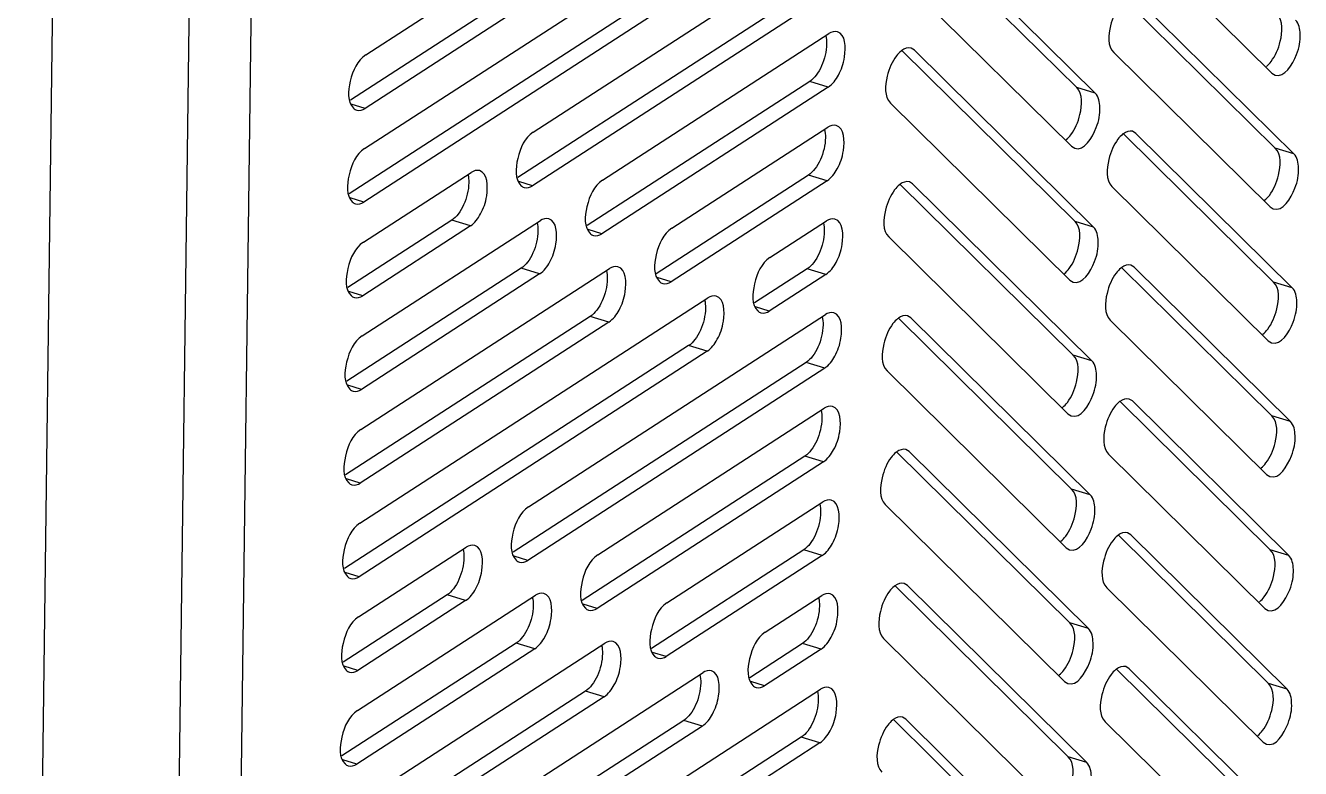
# Model space of a CAD drawing. Header units: millimetres. Extents: x -177 to 18421, y -5017 to 3255.
# Drawn here: x 4836.47 to 4857.86, y -2458.04 to -2445.58 of the extents above; entities that cross this region are included whole.
import ezdxf

# ---------------------------------------------------------------- set-up
doc = ezdxf.new("R2010")
doc.units = ezdxf.units.MM
doc.header["$LTSCALE"] = 46.255
doc.layers.get('0').update_dxf_attribs({"linetype": 'CONTINUOUS'})

msp = doc.modelspace()

# ---------------------------------------------------------------- linework, layer by layer
at = {"color": 3, "linetype": 'Continuous'}
for p, q in [((4836.47, -2480.695), (4837.048, -2435.63)), ((4838.753, -2481.616), (4839.336, -2436.103)), ((4839.793, -2481.536), (4840.376, -2436.023)), ((4842.178, -2446.071), (4846.348, -2443.371)), ((4842.157, -2447.643), (4847.995, -2443.862)), ((4851.408, -2443.747), (4854.414, -2446.716)), ((4857.372, -2446.377), (4854.751, -2443.788)), ((4846.336, -2444.268), (4842.166, -2446.969)), ((4844.987, -2447.368), (4849.967, -2444.143)), ((4854.013, -2447.605), (4851.006, -2444.636)), ((4847.984, -2444.759), (4842.146, -2448.541)), ((4849.955, -2445.041), (4844.975, -2448.266)), ((4855.123, -2445.143), (4857.745, -2447.732)), ((4846.148, -2448.174), (4849.947, -2445.714)), ((4851.379, -2445.991), (4851.323, -2445.958)), ((4851.379, -2445.991), (4854.385, -2448.96)), ((4857.344, -2448.622), (4854.722, -2446.033)), ((4857.372, -2446.377), (4857.428, -2446.411)), ((4849.935, -2446.612), (4846.137, -2449.072)), ((4853.984, -2449.85), (4850.978, -2446.881)), ((4847.31, -2448.98), (4849.927, -2447.285)), ((4855.095, -2447.388), (4855.039, -2447.354)), ((4855.095, -2447.388), (4857.716, -2449.977)), ((4854.013, -2447.605), (4854.068, -2447.639)), ((4842.137, -2449.214), (4843.944, -2448.044)), ((4849.915, -2448.183), (4847.298, -2449.878)), ((4851.35, -2448.236), (4851.295, -2448.202)), ((4851.35, -2448.236), (4854.357, -2451.205)), ((4857.315, -2450.866), (4854.693, -2448.277)), ((4857.344, -2448.622), (4857.399, -2448.655)), ((4842.117, -2450.785), (4845.106, -2448.85)), ((4843.933, -2448.941), (4842.126, -2450.112)), ((4848.957, -2449.471), (4849.907, -2448.857)), ((4853.955, -2452.095), (4850.949, -2449.125)), ((4842.097, -2452.356), (4846.267, -2449.656)), ((4855.066, -2449.633), (4855.01, -2449.599)), ((4855.066, -2449.633), (4857.687, -2452.222)), ((4845.094, -2449.747), (4842.106, -2451.683)), ((4849.895, -2449.754), (4848.946, -2450.369)), ((4853.984, -2449.85), (4854.04, -2449.883)), ((4842.077, -2453.928), (4847.915, -2450.147)), ((4844.906, -2453.653), (4849.886, -2450.428)), ((4851.321, -2450.48), (4851.266, -2450.447)), ((4851.321, -2450.48), (4854.328, -2453.45)), ((4846.256, -2450.553), (4842.086, -2453.254)), ((4857.286, -2453.111), (4854.665, -2450.522)), ((4857.315, -2450.866), (4857.37, -2450.9)), ((4847.903, -2451.044), (4842.065, -2454.826)), ((4849.875, -2451.326), (4844.895, -2454.551)), ((4853.927, -2454.339), (4850.92, -2451.37)), ((4846.068, -2454.459), (4849.866, -2451.999)), ((4855.037, -2451.877), (4854.982, -2451.844)), ((4855.037, -2451.877), (4857.659, -2454.466)), ((4853.955, -2452.095), (4854.011, -2452.128)), ((4851.293, -2452.725), (4851.237, -2452.692)), ((4851.293, -2452.725), (4854.299, -2455.694)), ((4857.257, -2455.356), (4854.636, -2452.767)), ((4849.855, -2452.897), (4846.056, -2455.357)), ((4857.286, -2453.111), (4857.342, -2453.145)), ((4847.229, -2455.265), (4849.846, -2453.57)), ((4853.898, -2456.584), (4850.891, -2453.615)), ((4855.008, -2454.122), (4854.953, -2454.088)), ((4855.008, -2454.122), (4857.63, -2456.711)), ((4842.057, -2455.499), (4843.864, -2454.329)), ((4853.927, -2454.339), (4853.982, -2454.373)), ((4849.835, -2454.468), (4847.218, -2456.163)), ((4851.264, -2454.97), (4851.208, -2454.936)), ((4851.264, -2454.97), (4854.27, -2457.939)), ((4842.037, -2457.07), (4845.025, -2455.135)), ((4848.877, -2455.756), (4849.826, -2455.142)), ((4857.229, -2457.6), (4854.607, -2455.011)), ((4843.852, -2455.226), (4842.045, -2456.397)), ((4857.257, -2455.356), (4857.313, -2455.389)), ((4853.869, -2458.828), (4850.863, -2455.859)), ((4842.016, -2458.641), (4846.187, -2455.941)), ((4845.014, -2456.032), (4842.025, -2457.968)), ((4849.815, -2456.039), (4848.865, -2456.654)), ((4841.996, -2460.213), (4847.834, -2456.432)), ((4854.98, -2456.367), (4854.924, -2456.333)), ((4854.98, -2456.367), (4857.601, -2458.955)), ((4844.826, -2459.938), (4849.806, -2456.713)), ((4853.898, -2456.584), (4853.953, -2456.617)), ((4846.175, -2456.838), (4842.005, -2459.539)), ((4847.823, -2457.329), (4841.985, -2461.11)), ((4851.235, -2457.214), (4851.179, -2457.181)), ((4851.235, -2457.214), (4854.242, -2460.184)), ((4857.2, -2459.845), (4854.578, -2457.256)), ((4849.794, -2457.611), (4844.814, -2460.836)), ((4857.229, -2457.6), (4857.284, -2457.634))]:
    msp.add_line(p, q, dxfattribs=at)
at = {"color": 7, "linetype": 'Continuous'}
for p, q in [((4851.2, -2443.755), (4854.102, -2446.621)), ((4846.024, -2444.173), (4841.919, -2446.833)), ((4847.672, -2444.664), (4841.899, -2448.404)), ((4849.644, -2444.946), (4844.728, -2448.13)), ((4854.916, -2445.151), (4857.433, -2447.637)), ((4851.171, -2445.999), (4854.074, -2448.865)), ((4849.624, -2446.517), (4845.889, -2448.936)), ((4849.935, -2446.612), (4849.624, -2446.517)), ((4854.414, -2446.716), (4854.102, -2446.621)), ((4842.166, -2446.969), (4841.935, -2446.899)), ((4854.887, -2447.396), (4857.404, -2449.882)), ((4857.745, -2447.732), (4857.433, -2447.637)), ((4849.604, -2448.088), (4847.051, -2449.742)), ((4849.915, -2448.183), (4849.604, -2448.088)), ((4844.975, -2448.266), (4844.744, -2448.196)), ((4851.143, -2448.244), (4854.045, -2451.11)), ((4842.146, -2448.541), (4841.915, -2448.47)), ((4843.621, -2448.846), (4841.879, -2449.975)), ((4843.933, -2448.941), (4843.621, -2448.846)), ((4846.137, -2449.072), (4845.905, -2449.002)), ((4854.385, -2448.96), (4854.074, -2448.865)), ((4844.783, -2449.652), (4841.858, -2451.546)), ((4845.094, -2449.747), (4844.783, -2449.652)), ((4849.583, -2449.659), (4848.699, -2450.233)), ((4849.895, -2449.754), (4849.583, -2449.659)), ((4854.859, -2449.641), (4857.376, -2452.127)), ((4847.298, -2449.878), (4847.067, -2449.808)), ((4842.126, -2450.112), (4841.895, -2450.041)), ((4857.716, -2449.977), (4857.404, -2449.882)), ((4848.946, -2450.369), (4848.715, -2450.299)), ((4845.944, -2450.458), (4841.838, -2453.118)), ((4846.256, -2450.553), (4845.944, -2450.458)), ((4851.114, -2450.488), (4854.016, -2453.355)), ((4847.592, -2450.949), (4841.818, -2454.689)), ((4847.903, -2451.044), (4847.592, -2450.949)), ((4854.357, -2451.205), (4854.045, -2451.11)), ((4849.563, -2451.231), (4844.648, -2454.415)), ((4849.875, -2451.326), (4849.563, -2451.231)), ((4842.106, -2451.683), (4841.874, -2451.613)), ((4854.83, -2451.885), (4857.347, -2454.371)), ((4857.687, -2452.222), (4857.376, -2452.127)), ((4849.543, -2452.802), (4845.809, -2455.221)), ((4849.855, -2452.897), (4849.543, -2452.802)), ((4851.085, -2452.733), (4853.987, -2455.599)), ((4842.086, -2453.254), (4841.854, -2453.184)), ((4854.328, -2453.45), (4854.016, -2453.355)), ((4854.801, -2454.13), (4857.318, -2456.616)), ((4844.895, -2454.551), (4844.664, -2454.481)), ((4849.523, -2454.373), (4846.97, -2456.027)), ((4849.835, -2454.468), (4849.523, -2454.373)), ((4857.659, -2454.466), (4857.347, -2454.371)), ((4842.065, -2454.826), (4841.834, -2454.755)), ((4851.056, -2454.978), (4853.959, -2457.844)), ((4843.541, -2455.131), (4841.798, -2456.26)), ((4843.852, -2455.226), (4843.541, -2455.131)), ((4846.056, -2455.357), (4845.825, -2455.287)), ((4854.299, -2455.694), (4853.987, -2455.599)), ((4844.702, -2455.937), (4841.778, -2457.831)), ((4845.014, -2456.032), (4844.702, -2455.937)), ((4849.503, -2455.944), (4848.618, -2456.518)), ((4849.815, -2456.039), (4849.503, -2455.944)), ((4847.218, -2456.163), (4846.986, -2456.093)), ((4842.045, -2456.397), (4841.814, -2456.326)), ((4854.772, -2456.374), (4857.289, -2458.86)), ((4848.865, -2456.654), (4848.634, -2456.584)), ((4857.63, -2456.711), (4857.318, -2456.616)), ((4845.863, -2456.743), (4841.758, -2459.403)), ((4846.175, -2456.838), (4845.863, -2456.743)), ((4847.511, -2457.234), (4841.738, -2460.974)), ((4847.823, -2457.329), (4847.511, -2457.234)), ((4851.028, -2457.222), (4853.93, -2460.089)), ((4849.483, -2457.516), (4844.567, -2460.7)), ((4849.794, -2457.611), (4849.483, -2457.516)), ((4842.025, -2457.968), (4841.794, -2457.898)), ((4854.27, -2457.939), (4853.959, -2457.844))]:
    msp.add_line(p, q, dxfattribs=at)
at = {"color": 3, "linetype": 'Continuous'}
for centre in [(4851.376, -2446.278), (4855.091, -2447.675), (4851.347, -2448.523), (4855.063, -2449.92), (4851.318, -2450.768), (4855.034, -2452.164), (4851.289, -2453.012), (4855.005, -2454.409), (4851.261, -2455.257), (4854.976, -2456.654), (4851.232, -2457.501)]:
    msp.add_arc(centre, 0.349, 126.3781, 128.9215, dxfattribs=at)
for points, knots in [([(4854.73, -2445.398), (4854.704, -2445.457), (4854.638, -2445.655), (4854.615, -2445.927), (4854.722, -2446.033)], [0, 0, 0, 0, 0.300556, 1, 1, 1, 1]), ([(4857.428, -2446.411), (4857.588, -2446.459), (4857.811, -2446.089), (4857.868, -2445.769), (4857.833, -2445.546), (4857.774, -2445.488)], [0, 0, 0, 0, 0.457686, 0.773105, 1, 1, 1, 1]), ([(4849.935, -2446.612), (4850.009, -2446.564), (4850.129, -2446.393), (4850.236, -2446.101), (4850.227, -2445.727), (4850.087, -2445.685)], [0, 0, 0, 0, 0.257826, 0.570702, 1, 1, 1, 1]), ([(4842.178, -2446.071), (4842.034, -2446.165), (4841.896, -2446.474), (4841.864, -2446.859), (4841.971, -2446.965)], [0, 0, 0, 0, 0.531434, 1, 1, 1, 1]), ([(4850.986, -2446.246), (4850.959, -2446.305), (4850.894, -2446.503), (4850.87, -2446.775), (4850.978, -2446.881)], [0, 0, 0, 0, 0.300556, 1, 1, 1, 1]), ([(4854.068, -2447.639), (4854.228, -2447.687), (4854.452, -2447.317), (4854.509, -2446.997), (4854.473, -2446.774), (4854.414, -2446.716)], [0, 0, 0, 0, 0.457686, 0.773105, 1, 1, 1, 1]), ([(4841.971, -2446.965), (4841.979, -2446.973), (4841.996, -2446.987), (4842.016, -2446.996), (4842.026, -2446.999)], [0, 0, 0, 0, 0.511486, 1, 1, 1, 1]), ([(4849.915, -2448.183), (4849.989, -2448.135), (4850.109, -2447.964), (4850.216, -2447.672), (4850.207, -2447.299), (4850.067, -2447.256)], [0, 0, 0, 0, 0.257826, 0.570702, 1, 1, 1, 1]), ([(4844.987, -2447.368), (4844.843, -2447.462), (4844.705, -2447.771), (4844.673, -2448.156), (4844.78, -2448.262)], [0, 0, 0, 0, 0.531434, 1, 1, 1, 1]), ([(4842.157, -2447.643), (4842.014, -2447.736), (4841.876, -2448.046), (4841.844, -2448.43), (4841.951, -2448.536)], [0, 0, 0, 0, 0.531434, 1, 1, 1, 1]), ([(4854.702, -2447.643), (4854.675, -2447.702), (4854.61, -2447.899), (4854.586, -2448.171), (4854.693, -2448.277)], [0, 0, 0, 0, 0.300556, 1, 1, 1, 1]), ([(4857.399, -2448.655), (4857.559, -2448.703), (4857.783, -2448.334), (4857.84, -2448.014), (4857.804, -2447.79), (4857.745, -2447.732)], [0, 0, 0, 0, 0.457686, 0.773105, 1, 1, 1, 1]), ([(4843.933, -2448.941), (4844.007, -2448.894), (4844.126, -2448.722), (4844.234, -2448.43), (4844.224, -2448.057), (4844.084, -2448.014)], [0, 0, 0, 0, 0.257826, 0.570702, 1, 1, 1, 1]), ([(4844.78, -2448.262), (4844.788, -2448.27), (4844.805, -2448.284), (4844.825, -2448.293), (4844.835, -2448.296)], [0, 0, 0, 0, 0.511486, 1, 1, 1, 1]), ([(4846.148, -2448.174), (4846.004, -2448.268), (4845.867, -2448.577), (4845.834, -2448.962), (4845.942, -2449.068)], [0, 0, 0, 0, 0.531434, 1, 1, 1, 1]), ([(4841.951, -2448.536), (4841.959, -2448.544), (4841.976, -2448.558), (4841.996, -2448.567), (4842.006, -2448.57)], [0, 0, 0, 0, 0.511486, 1, 1, 1, 1]), ([(4850.957, -2448.49), (4850.93, -2448.55), (4850.865, -2448.747), (4850.841, -2449.019), (4850.949, -2449.125)], [0, 0, 0, 0, 0.300556, 1, 1, 1, 1]), ([(4845.094, -2449.747), (4845.168, -2449.7), (4845.288, -2449.528), (4845.395, -2449.236), (4845.386, -2448.863), (4845.246, -2448.82)], [0, 0, 0, 0, 0.257826, 0.570702, 1, 1, 1, 1]), ([(4847.31, -2448.98), (4847.166, -2449.074), (4847.028, -2449.383), (4846.996, -2449.768), (4847.103, -2449.874)], [0, 0, 0, 0, 0.531434, 1, 1, 1, 1]), ([(4849.895, -2449.754), (4849.969, -2449.707), (4850.089, -2449.535), (4850.196, -2449.243), (4850.187, -2448.87), (4850.046, -2448.827)], [0, 0, 0, 0, 0.257826, 0.570702, 1, 1, 1, 1]), ([(4854.04, -2449.884), (4854.2, -2449.932), (4854.423, -2449.562), (4854.48, -2449.242), (4854.444, -2449.019), (4854.385, -2448.96)], [0, 0, 0, 0, 0.457686, 0.773105, 1, 1, 1, 1]), ([(4842.137, -2449.214), (4841.993, -2449.307), (4841.856, -2449.617), (4841.823, -2450.001), (4841.931, -2450.108)], [0, 0, 0, 0, 0.531434, 1, 1, 1, 1]), ([(4845.942, -2449.068), (4845.95, -2449.076), (4845.967, -2449.09), (4845.987, -2449.099), (4845.997, -2449.102)], [0, 0, 0, 0, 0.511486, 1, 1, 1, 1]), ([(4846.256, -2450.553), (4846.329, -2450.506), (4846.449, -2450.334), (4846.556, -2450.042), (4846.547, -2449.669), (4846.407, -2449.626)], [0, 0, 0, 0, 0.257826, 0.570702, 1, 1, 1, 1]), ([(4848.957, -2449.471), (4848.814, -2449.565), (4848.676, -2449.874), (4848.644, -2450.259), (4848.751, -2450.365)], [0, 0, 0, 0, 0.531434, 1, 1, 1, 1]), ([(4847.103, -2449.874), (4847.111, -2449.882), (4847.128, -2449.896), (4847.148, -2449.905), (4847.158, -2449.908)], [0, 0, 0, 0, 0.511486, 1, 1, 1, 1]), ([(4854.673, -2449.887), (4854.646, -2449.946), (4854.581, -2450.144), (4854.557, -2450.416), (4854.665, -2450.522)], [0, 0, 0, 0, 0.300556, 1, 1, 1, 1]), ([(4857.37, -2450.9), (4857.531, -2450.948), (4857.754, -2450.578), (4857.811, -2450.258), (4857.775, -2450.035), (4857.716, -2449.977)], [0, 0, 0, 0, 0.457686, 0.773105, 1, 1, 1, 1]), ([(4841.931, -2450.108), (4841.939, -2450.115), (4841.956, -2450.129), (4841.976, -2450.138), (4841.986, -2450.141)], [0, 0, 0, 0, 0.511486, 1, 1, 1, 1]), ([(4847.903, -2451.044), (4847.977, -2450.997), (4848.097, -2450.825), (4848.204, -2450.533), (4848.195, -2450.16), (4848.055, -2450.117)], [0, 0, 0, 0, 0.257826, 0.570702, 1, 1, 1, 1]), ([(4848.751, -2450.365), (4848.759, -2450.373), (4848.776, -2450.387), (4848.796, -2450.396), (4848.806, -2450.399)], [0, 0, 0, 0, 0.511486, 1, 1, 1, 1]), ([(4849.875, -2451.326), (4849.949, -2451.278), (4850.069, -2451.107), (4850.176, -2450.815), (4850.166, -2450.441), (4850.026, -2450.398)], [0, 0, 0, 0, 0.257826, 0.570702, 1, 1, 1, 1]), ([(4842.117, -2450.785), (4841.973, -2450.878), (4841.836, -2451.188), (4841.803, -2451.573), (4841.911, -2451.679)], [0, 0, 0, 0, 0.531434, 1, 1, 1, 1]), ([(4850.928, -2450.735), (4850.902, -2450.794), (4850.836, -2450.992), (4850.813, -2451.264), (4850.92, -2451.37)], [0, 0, 0, 0, 0.300556, 1, 1, 1, 1]), ([(4854.011, -2452.128), (4854.171, -2452.176), (4854.394, -2451.806), (4854.451, -2451.486), (4854.416, -2451.263), (4854.357, -2451.205)], [0, 0, 0, 0, 0.457686, 0.773105, 1, 1, 1, 1]), ([(4841.911, -2451.679), (4841.919, -2451.687), (4841.936, -2451.7), (4841.956, -2451.709), (4841.966, -2451.712)], [0, 0, 0, 0, 0.511486, 1, 1, 1, 1]), ([(4849.855, -2452.897), (4849.929, -2452.849), (4850.048, -2452.678), (4850.156, -2452.386), (4850.146, -2452.012), (4850.006, -2451.97)], [0, 0, 0, 0, 0.257826, 0.570702, 1, 1, 1, 1]), ([(4854.644, -2452.132), (4854.617, -2452.191), (4854.552, -2452.389), (4854.528, -2452.661), (4854.636, -2452.767)], [0, 0, 0, 0, 0.300556, 1, 1, 1, 1]), ([(4857.342, -2453.145), (4857.502, -2453.193), (4857.725, -2452.823), (4857.782, -2452.503), (4857.746, -2452.28), (4857.687, -2452.222)], [0, 0, 0, 0, 0.457686, 0.773105, 1, 1, 1, 1]), ([(4842.097, -2452.356), (4841.953, -2452.45), (4841.816, -2452.759), (4841.783, -2453.144), (4841.891, -2453.25)], [0, 0, 0, 0, 0.531434, 1, 1, 1, 1]), ([(4850.899, -2452.98), (4850.873, -2453.039), (4850.808, -2453.237), (4850.784, -2453.508), (4850.891, -2453.615)], [0, 0, 0, 0, 0.300556, 1, 1, 1, 1]), ([(4841.891, -2453.25), (4841.898, -2453.258), (4841.916, -2453.272), (4841.936, -2453.281), (4841.946, -2453.284)], [0, 0, 0, 0, 0.511486, 1, 1, 1, 1]), ([(4853.982, -2454.373), (4854.142, -2454.421), (4854.366, -2454.051), (4854.422, -2453.731), (4854.387, -2453.508), (4854.328, -2453.45)], [0, 0, 0, 0, 0.457686, 0.773105, 1, 1, 1, 1]), ([(4844.906, -2453.653), (4844.762, -2453.747), (4844.625, -2454.056), (4844.592, -2454.441), (4844.7, -2454.547)], [0, 0, 0, 0, 0.531434, 1, 1, 1, 1]), ([(4849.835, -2454.468), (4849.909, -2454.42), (4850.028, -2454.249), (4850.136, -2453.957), (4850.126, -2453.584), (4849.986, -2453.541)], [0, 0, 0, 0, 0.257826, 0.570702, 1, 1, 1, 1]), ([(4842.077, -2453.928), (4841.933, -2454.021), (4841.795, -2454.331), (4841.763, -2454.715), (4841.87, -2454.821)], [0, 0, 0, 0, 0.531434, 1, 1, 1, 1]), ([(4843.852, -2455.226), (4843.926, -2455.179), (4844.046, -2455.007), (4844.153, -2454.715), (4844.144, -2454.342), (4844.004, -2454.299)], [0, 0, 0, 0, 0.257826, 0.570702, 1, 1, 1, 1]), ([(4844.7, -2454.547), (4844.708, -2454.555), (4844.725, -2454.568), (4844.745, -2454.578), (4844.755, -2454.581)], [0, 0, 0, 0, 0.511486, 1, 1, 1, 1]), ([(4846.068, -2454.459), (4845.924, -2454.553), (4845.786, -2454.862), (4845.754, -2455.247), (4845.861, -2455.353)], [0, 0, 0, 0, 0.531434, 1, 1, 1, 1]), ([(4854.615, -2454.376), (4854.589, -2454.436), (4854.523, -2454.633), (4854.5, -2454.905), (4854.607, -2455.011)], [0, 0, 0, 0, 0.300556, 1, 1, 1, 1]), ([(4857.313, -2455.389), (4857.473, -2455.437), (4857.696, -2455.068), (4857.753, -2454.747), (4857.718, -2454.524), (4857.659, -2454.466)], [0, 0, 0, 0, 0.457686, 0.773105, 1, 1, 1, 1]), ([(4841.87, -2454.821), (4841.878, -2454.829), (4841.895, -2454.843), (4841.915, -2454.852), (4841.925, -2454.855)], [0, 0, 0, 0, 0.511486, 1, 1, 1, 1]), ([(4845.014, -2456.032), (4845.087, -2455.985), (4845.207, -2455.813), (4845.314, -2455.521), (4845.305, -2455.148), (4845.165, -2455.105)], [0, 0, 0, 0, 0.257826, 0.570702, 1, 1, 1, 1]), ([(4849.815, -2456.039), (4849.888, -2455.992), (4850.008, -2455.82), (4850.115, -2455.528), (4850.106, -2455.155), (4849.966, -2455.112)], [0, 0, 0, 0, 0.257826, 0.570702, 1, 1, 1, 1]), ([(4845.861, -2455.353), (4845.869, -2455.361), (4845.886, -2455.375), (4845.906, -2455.384), (4845.916, -2455.387)], [0, 0, 0, 0, 0.511486, 1, 1, 1, 1]), ([(4847.229, -2455.265), (4847.085, -2455.359), (4846.948, -2455.668), (4846.915, -2456.053), (4847.023, -2456.159)], [0, 0, 0, 0, 0.531434, 1, 1, 1, 1]), ([(4850.871, -2455.224), (4850.844, -2455.284), (4850.779, -2455.481), (4850.755, -2455.753), (4850.863, -2455.859)], [0, 0, 0, 0, 0.300556, 1, 1, 1, 1]), ([(4842.057, -2455.499), (4841.913, -2455.592), (4841.775, -2455.902), (4841.743, -2456.286), (4841.85, -2456.393)], [0, 0, 0, 0, 0.531434, 1, 1, 1, 1]), ([(4848.877, -2455.756), (4848.733, -2455.85), (4848.595, -2456.159), (4848.563, -2456.544), (4848.671, -2456.65)], [0, 0, 0, 0, 0.531434, 1, 1, 1, 1]), ([(4853.953, -2456.618), (4854.113, -2456.665), (4854.337, -2456.296), (4854.394, -2455.976), (4854.358, -2455.753), (4854.299, -2455.694)], [0, 0, 0, 0, 0.457686, 0.773105, 1, 1, 1, 1]), ([(4846.175, -2456.838), (4846.249, -2456.791), (4846.369, -2456.619), (4846.476, -2456.327), (4846.467, -2455.954), (4846.326, -2455.911)], [0, 0, 0, 0, 0.257826, 0.570702, 1, 1, 1, 1]), ([(4847.023, -2456.159), (4847.031, -2456.167), (4847.048, -2456.181), (4847.068, -2456.19), (4847.078, -2456.193)], [0, 0, 0, 0, 0.511486, 1, 1, 1, 1]), ([(4841.85, -2456.393), (4841.858, -2456.4), (4841.875, -2456.414), (4841.895, -2456.423), (4841.905, -2456.426)], [0, 0, 0, 0, 0.511486, 1, 1, 1, 1]), ([(4847.823, -2457.329), (4847.897, -2457.282), (4848.016, -2457.11), (4848.124, -2456.818), (4848.114, -2456.445), (4847.974, -2456.402)], [0, 0, 0, 0, 0.257826, 0.570702, 1, 1, 1, 1]), ([(4848.671, -2456.65), (4848.678, -2456.658), (4848.695, -2456.672), (4848.715, -2456.681), (4848.726, -2456.684)], [0, 0, 0, 0, 0.511486, 1, 1, 1, 1]), ([(4849.794, -2457.611), (4849.868, -2457.563), (4849.988, -2457.392), (4850.095, -2457.1), (4850.086, -2456.726), (4849.946, -2456.683)], [0, 0, 0, 0, 0.257826, 0.570702, 1, 1, 1, 1]), ([(4854.587, -2456.621), (4854.56, -2456.68), (4854.495, -2456.878), (4854.471, -2457.15), (4854.578, -2457.256)], [0, 0, 0, 0, 0.300556, 1, 1, 1, 1]), ([(4857.284, -2457.634), (4857.444, -2457.682), (4857.668, -2457.312), (4857.724, -2456.992), (4857.689, -2456.769), (4857.63, -2456.711)], [0, 0, 0, 0, 0.457686, 0.773105, 1, 1, 1, 1]), ([(4842.037, -2457.07), (4841.893, -2457.163), (4841.755, -2457.473), (4841.723, -2457.858), (4841.83, -2457.964)], [0, 0, 0, 0, 0.531434, 1, 1, 1, 1]), ([(4850.842, -2457.469), (4850.815, -2457.528), (4850.75, -2457.726), (4850.726, -2457.998), (4850.834, -2458.104)], [0, 0, 0, 0, 0.300556, 1, 1, 1, 1]), ([(4841.83, -2457.964), (4841.838, -2457.972), (4841.855, -2457.985), (4841.875, -2457.994), (4841.885, -2457.997)], [0, 0, 0, 0, 0.511486, 1, 1, 1, 1]), ([(4853.925, -2458.862), (4854.085, -2458.91), (4854.308, -2458.54), (4854.365, -2458.22), (4854.329, -2457.997), (4854.27, -2457.939)], [0, 0, 0, 0, 0.457686, 0.773105, 1, 1, 1, 1])]:
    msp.add_open_spline(points, degree=3, knots=knots, dxfattribs=at)
at = {"color": 7, "linetype": 'Continuous'}
for points in [[(4857.454, -2446.027), (4857.481, -2445.968), (4857.546, -2445.771), (4857.57, -2445.499), (4857.462, -2445.393)], [(4854.094, -2447.256), (4854.121, -2447.196), (4854.186, -2446.999), (4854.21, -2446.727), (4854.102, -2446.621)], [(4857.425, -2448.272), (4857.452, -2448.213), (4857.517, -2448.015), (4857.541, -2447.743), (4857.433, -2447.637)], [(4854.066, -2449.5), (4854.092, -2449.441), (4854.157, -2449.244), (4854.181, -2448.972), (4854.074, -2448.865)], [(4857.396, -2450.517), (4857.423, -2450.458), (4857.488, -2450.26), (4857.512, -2449.988), (4857.404, -2449.882)], [(4854.037, -2451.745), (4854.063, -2451.686), (4854.129, -2451.488), (4854.152, -2451.216), (4854.045, -2451.11)], [(4857.368, -2452.761), (4857.394, -2452.702), (4857.459, -2452.505), (4857.483, -2452.233), (4857.376, -2452.127)], [(4854.008, -2453.99), (4854.035, -2453.93), (4854.1, -2453.733), (4854.124, -2453.461), (4854.016, -2453.355)], [(4857.339, -2455.006), (4857.366, -2454.947), (4857.431, -2454.749), (4857.454, -2454.477), (4857.347, -2454.371)], [(4853.979, -2456.234), (4854.006, -2456.175), (4854.071, -2455.977), (4854.095, -2455.706), (4853.987, -2455.599)], [(4857.31, -2457.251), (4857.337, -2457.191), (4857.402, -2456.994), (4857.426, -2456.722), (4857.318, -2456.616)], [(4853.95, -2458.479), (4853.977, -2458.42), (4854.042, -2458.222), (4854.066, -2457.95), (4853.959, -2457.844)]]:
    msp.add_open_spline(points, degree=3, knots=[0, 0, 0, 0, 0.300556, 1, 1, 1, 1], dxfattribs=at)
for points in [[(4849.893, -2445.748), (4849.904, -2445.793), (4849.908, -2445.841), (4849.907, -2445.888)], [(4849.907, -2445.888), (4849.906, -2446.015), (4849.874, -2446.143), (4849.822, -2446.258)], [(4857.283, -2446.266), (4857.313, -2446.242), (4857.339, -2446.214), (4857.362, -2446.183)], [(4857.362, -2446.183), (4857.399, -2446.135), (4857.429, -2446.082), (4857.454, -2446.027)], [(4849.731, -2446.414), (4849.7, -2446.453), (4849.665, -2446.49), (4849.624, -2446.517)], [(4849.822, -2446.258), (4849.797, -2446.313), (4849.767, -2446.366), (4849.731, -2446.414)], [(4854.003, -2447.411), (4854.039, -2447.364), (4854.07, -2447.31), (4854.094, -2447.256)], [(4849.887, -2447.459), (4849.886, -2447.586), (4849.854, -2447.714), (4849.802, -2447.829)], [(4849.873, -2447.319), (4849.884, -2447.365), (4849.888, -2447.412), (4849.887, -2447.459)], [(4853.923, -2447.494), (4853.953, -2447.47), (4853.98, -2447.442), (4854.003, -2447.411)], [(4849.802, -2447.829), (4849.777, -2447.884), (4849.747, -2447.937), (4849.71, -2447.985)], [(4843.891, -2448.077), (4843.902, -2448.123), (4843.905, -2448.17), (4843.905, -2448.217)], [(4849.71, -2447.985), (4849.68, -2448.024), (4849.645, -2448.061), (4849.604, -2448.088)], [(4843.905, -2448.217), (4843.903, -2448.344), (4843.871, -2448.472), (4843.819, -2448.588)], [(4857.334, -2448.428), (4857.37, -2448.38), (4857.4, -2448.327), (4857.425, -2448.272)], [(4843.819, -2448.588), (4843.795, -2448.642), (4843.765, -2448.696), (4843.728, -2448.743)], [(4857.254, -2448.511), (4857.284, -2448.487), (4857.31, -2448.458), (4857.334, -2448.428)], [(4843.728, -2448.743), (4843.698, -2448.783), (4843.663, -2448.82), (4843.621, -2448.846)], [(4845.052, -2448.883), (4845.063, -2448.929), (4845.067, -2448.976), (4845.066, -2449.023)], [(4849.853, -2448.89), (4849.864, -2448.936), (4849.868, -2448.983), (4849.867, -2449.031)], [(4845.066, -2449.023), (4845.065, -2449.15), (4845.033, -2449.278), (4844.981, -2449.394)], [(4849.867, -2449.031), (4849.866, -2449.157), (4849.834, -2449.285), (4849.782, -2449.401)], [(4844.981, -2449.394), (4844.956, -2449.449), (4844.926, -2449.502), (4844.889, -2449.549)], [(4849.782, -2449.401), (4849.757, -2449.456), (4849.727, -2449.509), (4849.69, -2449.556)], [(4844.889, -2449.549), (4844.859, -2449.589), (4844.824, -2449.626), (4844.783, -2449.652)], [(4849.69, -2449.556), (4849.66, -2449.596), (4849.625, -2449.633), (4849.583, -2449.659)], [(4853.895, -2449.739), (4853.925, -2449.715), (4853.951, -2449.686), (4853.974, -2449.656)], [(4853.974, -2449.656), (4854.011, -2449.608), (4854.041, -2449.555), (4854.066, -2449.5)], [(4846.228, -2449.83), (4846.226, -2449.956), (4846.194, -2450.084), (4846.142, -2450.2)], [(4846.213, -2449.689), (4846.224, -2449.735), (4846.228, -2449.782), (4846.228, -2449.83)], [(4846.142, -2450.2), (4846.117, -2450.255), (4846.087, -2450.308), (4846.051, -2450.355)], [(4847.861, -2450.18), (4847.872, -2450.226), (4847.876, -2450.273), (4847.876, -2450.32)], [(4846.051, -2450.355), (4846.021, -2450.395), (4845.985, -2450.432), (4845.944, -2450.458)], [(4847.876, -2450.32), (4847.874, -2450.447), (4847.842, -2450.575), (4847.79, -2450.691)], [(4849.833, -2450.461), (4849.844, -2450.507), (4849.848, -2450.555), (4849.847, -2450.602)], [(4847.79, -2450.691), (4847.765, -2450.745), (4847.735, -2450.799), (4847.699, -2450.846)], [(4849.847, -2450.602), (4849.845, -2450.728), (4849.814, -2450.856), (4849.762, -2450.972)], [(4857.226, -2450.756), (4857.255, -2450.732), (4857.282, -2450.703), (4857.305, -2450.672)], [(4857.305, -2450.672), (4857.342, -2450.625), (4857.372, -2450.572), (4857.396, -2450.517)], [(4847.699, -2450.846), (4847.668, -2450.886), (4847.633, -2450.923), (4847.592, -2450.949)], [(4849.67, -2451.128), (4849.64, -2451.167), (4849.605, -2451.204), (4849.563, -2451.231)], [(4849.762, -2450.972), (4849.737, -2451.027), (4849.707, -2451.08), (4849.67, -2451.128)], [(4853.945, -2451.901), (4853.982, -2451.853), (4854.012, -2451.8), (4854.037, -2451.745)], [(4853.866, -2451.984), (4853.896, -2451.96), (4853.922, -2451.931), (4853.945, -2451.901)], [(4849.827, -2452.173), (4849.825, -2452.3), (4849.793, -2452.428), (4849.741, -2452.543)], [(4849.813, -2452.033), (4849.824, -2452.078), (4849.828, -2452.126), (4849.827, -2452.173)], [(4849.741, -2452.543), (4849.717, -2452.598), (4849.687, -2452.651), (4849.65, -2452.699)], [(4849.65, -2452.699), (4849.62, -2452.738), (4849.585, -2452.775), (4849.543, -2452.802)], [(4857.276, -2452.917), (4857.313, -2452.869), (4857.343, -2452.816), (4857.368, -2452.761)], [(4857.197, -2453), (4857.227, -2452.976), (4857.253, -2452.948), (4857.276, -2452.917)], [(4849.793, -2453.604), (4849.804, -2453.65), (4849.807, -2453.697), (4849.807, -2453.744)], [(4849.807, -2453.744), (4849.805, -2453.871), (4849.773, -2453.999), (4849.721, -2454.114)], [(4849.721, -2454.114), (4849.697, -2454.169), (4849.666, -2454.222), (4849.63, -2454.27)], [(4853.837, -2454.228), (4853.867, -2454.204), (4853.893, -2454.176), (4853.917, -2454.145)], [(4853.917, -2454.145), (4853.953, -2454.097), (4853.983, -2454.044), (4854.008, -2453.99)], [(4843.81, -2454.362), (4843.821, -2454.408), (4843.825, -2454.455), (4843.824, -2454.502)], [(4849.63, -2454.27), (4849.6, -2454.309), (4849.565, -2454.346), (4849.523, -2454.373)], [(4843.824, -2454.502), (4843.823, -2454.629), (4843.791, -2454.757), (4843.739, -2454.873)], [(4843.739, -2454.873), (4843.714, -2454.927), (4843.684, -2454.981), (4843.647, -2455.028)], [(4857.247, -2455.162), (4857.284, -2455.114), (4857.314, -2455.061), (4857.339, -2455.006)], [(4843.647, -2455.028), (4843.617, -2455.068), (4843.582, -2455.105), (4843.541, -2455.131)], [(4844.971, -2455.168), (4844.983, -2455.214), (4844.986, -2455.261), (4844.986, -2455.308)], [(4849.772, -2455.175), (4849.784, -2455.221), (4849.787, -2455.268), (4849.787, -2455.316)], [(4857.168, -2455.245), (4857.198, -2455.221), (4857.224, -2455.192), (4857.247, -2455.162)], [(4844.986, -2455.308), (4844.984, -2455.435), (4844.952, -2455.563), (4844.9, -2455.679)], [(4849.787, -2455.316), (4849.785, -2455.442), (4849.753, -2455.57), (4849.701, -2455.686)], [(4844.809, -2455.834), (4844.779, -2455.874), (4844.744, -2455.911), (4844.702, -2455.937)], [(4844.9, -2455.679), (4844.875, -2455.734), (4844.845, -2455.787), (4844.809, -2455.834)], [(4849.61, -2455.841), (4849.58, -2455.881), (4849.544, -2455.918), (4849.503, -2455.944)], [(4849.701, -2455.686), (4849.676, -2455.741), (4849.646, -2455.794), (4849.61, -2455.841)], [(4846.133, -2455.974), (4846.144, -2456.02), (4846.148, -2456.067), (4846.147, -2456.114)], [(4846.147, -2456.114), (4846.145, -2456.241), (4846.114, -2456.369), (4846.062, -2456.485)], [(4853.888, -2456.39), (4853.924, -2456.342), (4853.955, -2456.289), (4853.979, -2456.234)], [(4846.062, -2456.485), (4846.037, -2456.54), (4846.007, -2456.593), (4845.97, -2456.64)], [(4847.781, -2456.465), (4847.792, -2456.511), (4847.796, -2456.558), (4847.795, -2456.605)], [(4853.808, -2456.473), (4853.838, -2456.449), (4853.865, -2456.42), (4853.888, -2456.39)], [(4845.97, -2456.64), (4845.94, -2456.68), (4845.905, -2456.717), (4845.863, -2456.743)], [(4847.795, -2456.605), (4847.793, -2456.732), (4847.762, -2456.86), (4847.71, -2456.976)], [(4849.767, -2456.887), (4849.765, -2457.013), (4849.733, -2457.141), (4849.681, -2457.257)], [(4849.752, -2456.746), (4849.763, -2456.792), (4849.767, -2456.84), (4849.767, -2456.887)], [(4847.618, -2457.131), (4847.588, -2457.171), (4847.553, -2457.208), (4847.511, -2457.234)], [(4847.71, -2456.976), (4847.685, -2457.03), (4847.655, -2457.084), (4847.618, -2457.131)], [(4849.681, -2457.257), (4849.656, -2457.312), (4849.626, -2457.365), (4849.59, -2457.413)], [(4857.219, -2457.406), (4857.255, -2457.359), (4857.285, -2457.306), (4857.31, -2457.251)], [(4849.59, -2457.413), (4849.559, -2457.452), (4849.524, -2457.489), (4849.483, -2457.516)], [(4857.139, -2457.49), (4857.169, -2457.465), (4857.195, -2457.437), (4857.219, -2457.406)]]:
    msp.add_open_spline(points, degree=3, dxfattribs=at)
at = {"color": 3, "linetype": 'Continuous'}
for points in [[(4850.087, -2445.685), (4850.041, -2445.671), (4849.987, -2445.688), (4849.947, -2445.714)], [(4851.157, -2446.007), (4851.127, -2446.031), (4851.1, -2446.06), (4851.077, -2446.09)], [(4851.323, -2445.958), (4851.272, -2445.942), (4851.212, -2445.966), (4851.169, -2445.998)], [(4851.077, -2446.09), (4851.041, -2446.138), (4851.01, -2446.191), (4850.986, -2446.246)], [(4842.026, -2446.999), (4842.072, -2447.013), (4842.126, -2446.995), (4842.166, -2446.969)], [(4850.067, -2447.256), (4850.021, -2447.242), (4849.967, -2447.259), (4849.927, -2447.285)], [(4854.793, -2447.487), (4854.756, -2447.535), (4854.726, -2447.588), (4854.702, -2447.643)], [(4854.872, -2447.404), (4854.843, -2447.428), (4854.816, -2447.456), (4854.793, -2447.487)], [(4855.039, -2447.354), (4854.988, -2447.339), (4854.927, -2447.363), (4854.885, -2447.394)], [(4844.084, -2448.014), (4844.039, -2448), (4843.984, -2448.018), (4843.944, -2448.044)], [(4844.835, -2448.296), (4844.881, -2448.309), (4844.935, -2448.292), (4844.975, -2448.266)], [(4851.048, -2448.335), (4851.012, -2448.383), (4850.982, -2448.436), (4850.957, -2448.49)], [(4851.128, -2448.252), (4851.098, -2448.276), (4851.072, -2448.304), (4851.048, -2448.335)], [(4851.295, -2448.202), (4851.244, -2448.187), (4851.183, -2448.211), (4851.14, -2448.242)], [(4842.006, -2448.57), (4842.052, -2448.584), (4842.106, -2448.566), (4842.146, -2448.541)], [(4845.246, -2448.82), (4845.2, -2448.806), (4845.146, -2448.824), (4845.106, -2448.85)], [(4850.046, -2448.827), (4850.001, -2448.813), (4849.947, -2448.831), (4849.907, -2448.857)], [(4845.997, -2449.102), (4846.042, -2449.116), (4846.097, -2449.098), (4846.137, -2449.072)], [(4846.407, -2449.626), (4846.361, -2449.612), (4846.307, -2449.63), (4846.267, -2449.656)], [(4854.844, -2449.648), (4854.814, -2449.672), (4854.788, -2449.701), (4854.764, -2449.731)], [(4855.01, -2449.599), (4854.959, -2449.584), (4854.899, -2449.607), (4854.856, -2449.639)], [(4854.764, -2449.731), (4854.728, -2449.779), (4854.698, -2449.832), (4854.673, -2449.887)], [(4847.158, -2449.908), (4847.204, -2449.922), (4847.258, -2449.904), (4847.298, -2449.878)], [(4841.986, -2450.141), (4842.031, -2450.155), (4842.086, -2450.138), (4842.126, -2450.112)], [(4848.055, -2450.117), (4848.009, -2450.103), (4847.955, -2450.121), (4847.915, -2450.147)], [(4848.806, -2450.399), (4848.852, -2450.412), (4848.906, -2450.395), (4848.946, -2450.369)], [(4850.026, -2450.398), (4849.981, -2450.385), (4849.926, -2450.402), (4849.886, -2450.428)], [(4851.099, -2450.496), (4851.069, -2450.52), (4851.043, -2450.549), (4851.02, -2450.579)], [(4851.266, -2450.447), (4851.215, -2450.432), (4851.154, -2450.455), (4851.111, -2450.487)], [(4851.02, -2450.579), (4850.983, -2450.627), (4850.953, -2450.68), (4850.928, -2450.735)], [(4841.966, -2451.712), (4842.011, -2451.726), (4842.066, -2451.709), (4842.106, -2451.683)], [(4850.006, -2451.97), (4849.961, -2451.956), (4849.906, -2451.973), (4849.866, -2451.999)], [(4854.735, -2451.976), (4854.699, -2452.024), (4854.669, -2452.077), (4854.644, -2452.132)], [(4854.815, -2451.893), (4854.785, -2451.917), (4854.759, -2451.946), (4854.735, -2451.976)], [(4854.982, -2451.844), (4854.931, -2451.828), (4854.87, -2451.852), (4854.827, -2451.884)], [(4850.991, -2452.824), (4850.954, -2452.872), (4850.924, -2452.925), (4850.899, -2452.98)], [(4851.07, -2452.741), (4851.04, -2452.765), (4851.014, -2452.794), (4850.991, -2452.824)], [(4851.237, -2452.691), (4851.186, -2452.676), (4851.125, -2452.7), (4851.083, -2452.731)], [(4841.946, -2453.284), (4841.991, -2453.297), (4842.046, -2453.28), (4842.086, -2453.254)], [(4849.986, -2453.541), (4849.94, -2453.527), (4849.886, -2453.544), (4849.846, -2453.57)], [(4854.786, -2454.138), (4854.756, -2454.162), (4854.73, -2454.19), (4854.707, -2454.221)], [(4854.953, -2454.088), (4854.902, -2454.073), (4854.841, -2454.097), (4854.798, -2454.128)], [(4844.004, -2454.299), (4843.958, -2454.285), (4843.904, -2454.303), (4843.864, -2454.329)], [(4854.707, -2454.221), (4854.67, -2454.269), (4854.64, -2454.322), (4854.615, -2454.376)], [(4844.755, -2454.581), (4844.8, -2454.594), (4844.855, -2454.577), (4844.895, -2454.551)], [(4841.925, -2454.855), (4841.971, -2454.869), (4842.025, -2454.851), (4842.065, -2454.826)], [(4851.042, -2454.986), (4851.012, -2455.01), (4850.985, -2455.038), (4850.962, -2455.069)], [(4851.208, -2454.936), (4851.157, -2454.921), (4851.097, -2454.945), (4851.054, -2454.976)], [(4845.165, -2455.105), (4845.119, -2455.091), (4845.065, -2455.109), (4845.025, -2455.135)], [(4849.966, -2455.112), (4849.92, -2455.098), (4849.866, -2455.116), (4849.826, -2455.142)], [(4850.962, -2455.069), (4850.926, -2455.116), (4850.895, -2455.17), (4850.871, -2455.224)], [(4845.916, -2455.387), (4845.962, -2455.401), (4846.016, -2455.383), (4846.056, -2455.357)], [(4846.326, -2455.911), (4846.281, -2455.897), (4846.227, -2455.915), (4846.187, -2455.941)], [(4847.078, -2456.193), (4847.123, -2456.207), (4847.178, -2456.189), (4847.218, -2456.163)], [(4841.905, -2456.426), (4841.951, -2456.44), (4842.005, -2456.423), (4842.045, -2456.397)], [(4847.974, -2456.402), (4847.929, -2456.388), (4847.874, -2456.406), (4847.834, -2456.432)], [(4854.678, -2456.465), (4854.641, -2456.513), (4854.611, -2456.566), (4854.587, -2456.621)], [(4854.757, -2456.382), (4854.728, -2456.406), (4854.701, -2456.435), (4854.678, -2456.465)], [(4854.924, -2456.333), (4854.873, -2456.318), (4854.812, -2456.341), (4854.77, -2456.373)], [(4848.726, -2456.684), (4848.771, -2456.697), (4848.825, -2456.68), (4848.865, -2456.654)], [(4849.946, -2456.683), (4849.9, -2456.67), (4849.846, -2456.687), (4849.806, -2456.713)], [(4850.933, -2457.313), (4850.897, -2457.361), (4850.867, -2457.414), (4850.842, -2457.469)], [(4851.013, -2457.23), (4850.983, -2457.254), (4850.957, -2457.283), (4850.933, -2457.313)], [(4851.179, -2457.181), (4851.129, -2457.165), (4851.068, -2457.189), (4851.025, -2457.221)], [(4841.885, -2457.997), (4841.931, -2458.011), (4841.985, -2457.994), (4842.025, -2457.968)]]:
    msp.add_open_spline(points, degree=3, dxfattribs=at)

doc.saveas('drawing.dxf')
